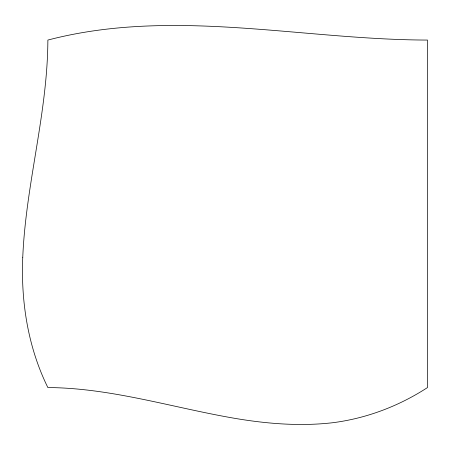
<?xml version="1.0" encoding="UTF-8"?>
<svg xmlns="http://www.w3.org/2000/svg" width="450" height="450" viewBox="0 0 450 450"><rect width="100%" height="100%" fill="white"/><g stroke="black" fill="none" stroke-linecap="round" stroke-linejoin="round"><path stroke-width="0.67" d="M22.764 257.243C20.852 301.849 27.979 347.287 47.869 387.551C112.466 388.001 174.454 408.302 237.684 418.826C269.016 423.945 300.954 426.358 332.589 422.741C366.446 418.455 398.914 406.114 427.5 387.551L427.5 40.061C301.106 39.786 172.772 7.414 47.869 40.061C47.576 113.276 25.802 184.252 22.764 257.243"/></g></svg>
